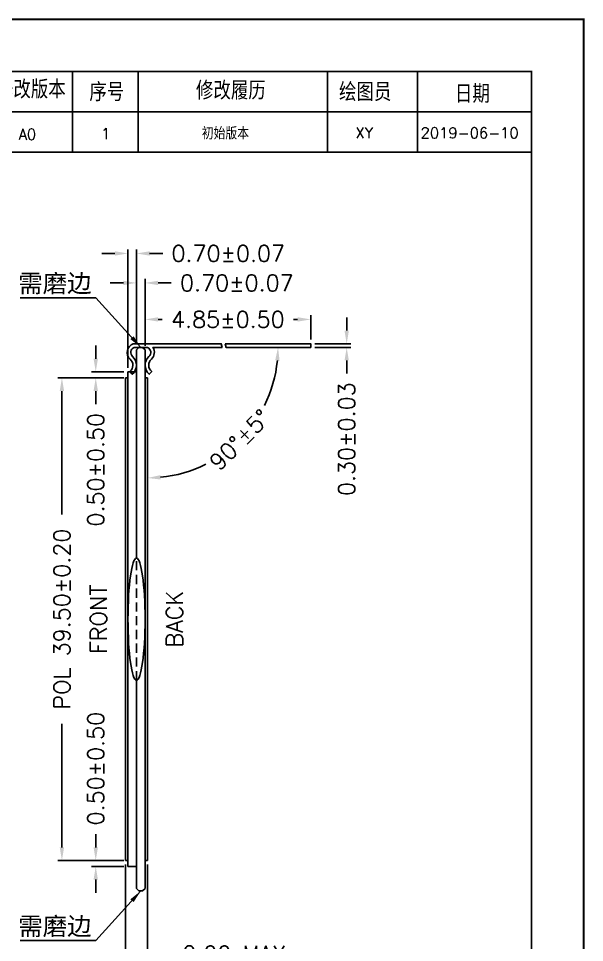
# Model space of a CAD drawing. Header units: millimetres. Extents: x 50 to 800, y 302 to 428.
# Drawn here: x 181.3 to 227.6, y 352.4 to 428.1 of the extents above; entities that cross this region are included whole.
import ezdxf
from ezdxf.enums import TextEntityAlignment as Align

# ---------------------------------------------------------------- set-up
doc = ezdxf.new("R2010")
doc.units = ezdxf.units.MM
doc.header["$LTSCALE"] = 3
doc.linetypes.add('HIDDEN', pattern=[0.375, 0.25, -0.125])
doc.layers.get('DEFPOINTS').update_dxf_attribs({"linetype": 'CONTINUOUS'})
for name, color, linetype in [('1', 4, 'CONTINUOUS'), ('DIM', 4, 'CONTINUOUS'), ('DWG', 7, 'CONTINUOUS'), ('title', 7, 'CONTINUOUS')]:
    doc.layers.add(name, color=color, linetype=linetype)
doc.styles.add('ROMANC', font='romanc')
doc.styles.add('ROMANS', font='romans.shx')
doc.styles.add('STYLE1', font='simhei.ttf')
doc.styles.add('title', font='arial.ttf', dxfattribs={"width": 0.8, "height": 5})
doc.dimstyles.new('LCDDIM', dxfattribs={"dimtxt": 0.7, "dimasz": 0.56, "dimexe": 0.175, "dimexo": 0.175, "dimgap": 0.14, "dimtad": 0, "dimzin": 0, "dimdsep": 46, "dimtxsty": 'ROMANS', "dimcen": 2.5, "dimadec": 0, "dimazin": 0, "dimtfac": 1, "dimtofl": 0, "dimtmove": 0, "dimatfit": 3, "dimfxl": 0, "dimarcsym": 0})

# ---------------------------------------------------------------- blocks, each defined once
blk = doc.blocks.new('*D1')
at = {"layer": 'DEFPOINTS', "color": 0}
for p in [(187.592, 359.15), (190.03, 359.15), (190.23, 358.65)]:
    blk.add_point(p, dxfattribs=at)
at = {"layer": 'DIM', "color": 0, "lineweight": -2}
for p, q in [((187.592, 360.222), (187.592, 361.294)), ((189.695, 359.15), (187.257, 359.15)), ((189.895, 358.65), (187.257, 358.65)), ((187.592, 357.578), (187.592, 356.506))]:
    blk.add_line(p, q, dxfattribs=at)
at = {"layer": 'DIM', "color": 0}
for points in [[(187.414, 360.222), (187.771, 360.222), (187.592, 359.15)], [(187.414, 357.578), (187.771, 357.578), (187.592, 358.65)]]:
    blk.add_solid(points, dxfattribs=at)
at = {"layer": 'DIM', "color": 0, "insert": (187.592, 366.666), "char_height": 1.34, "attachment_point": 5, "rotation": 90, "style": 'ROMANS'}
blk.add_mtext('0.50%%p0.50', dxfattribs=at)
blk = doc.blocks.new('*D2')
at = {"layer": 'DEFPOINTS', "color": 0}
for p in [(190.93, 408.837), (190.93, 401.15), (190.23, 399.15)]:
    blk.add_point(p, dxfattribs=at)
at = {"layer": 'DIM', "color": 0, "lineweight": -2}
for p, q in [((189.158, 408.837), (188.086, 408.837)), ((190.23, 399.485), (190.23, 409.172)), ((190.93, 401.485), (190.93, 409.172)), ((192.002, 408.837), (193.074, 408.837))]:
    blk.add_line(p, q, dxfattribs=at)
at = {"layer": 'DIM', "color": 0}
for points in [[(189.158, 409.016), (189.158, 408.658), (190.23, 408.837)], [(192.002, 409.016), (192.002, 408.658), (190.93, 408.837)]]:
    blk.add_solid(points, dxfattribs=at)
at = {"layer": 'DIM', "color": 0, "insert": (198.447, 408.837), "char_height": 1.34, "attachment_point": 5, "style": 'ROMANS'}
blk.add_mtext('0.70%%p0.07', dxfattribs=at)
blk = doc.blocks.new('*D3')
at = {"layer": 'DEFPOINTS', "color": 0}
for p in [(191.63, 406.425), (190.93, 401.15), (191.63, 401.15)]:
    blk.add_point(p, dxfattribs=at)
at = {"layer": 'DIM', "color": 0, "lineweight": -2}
for p, q in [((189.858, 406.425), (188.786, 406.425)), ((190.93, 401.485), (190.93, 406.76)), ((191.63, 401.485), (191.63, 406.76)), ((192.702, 406.425), (193.774, 406.425))]:
    blk.add_line(p, q, dxfattribs=at)
at = {"layer": 'DIM', "color": 0}
for points in [[(189.858, 406.604), (189.858, 406.246), (190.93, 406.425)], [(192.702, 406.604), (192.702, 406.246), (191.63, 406.425)]]:
    blk.add_solid(points, dxfattribs=at)
at = {"layer": 'DIM', "color": 0, "insert": (199.147, 406.425), "char_height": 1.34, "attachment_point": 5, "style": 'ROMANS'}
blk.add_mtext('0.70%%p0.07', dxfattribs=at)
blk = doc.blocks.new('*D21')
at = {"layer": 'DEFPOINTS', "color": 0}
for p in [(187.592, 398.65), (190.03, 398.65), (190.23, 399.15)]:
    blk.add_point(p, dxfattribs=at)
at = {"layer": 'DIM', "color": 0, "lineweight": -2}
for p, q in [((187.592, 400.222), (187.592, 401.294)), ((189.895, 399.15), (187.257, 399.15)), ((189.695, 398.65), (187.257, 398.65)), ((187.592, 397.578), (187.592, 396.506))]:
    blk.add_line(p, q, dxfattribs=at)
at = {"layer": 'DIM', "color": 0}
for points in [[(187.414, 400.222), (187.771, 400.222), (187.592, 399.15)], [(187.414, 397.578), (187.771, 397.578), (187.592, 398.65)]]:
    blk.add_solid(points, dxfattribs=at)
at = {"layer": 'DIM', "color": 0, "insert": (187.592, 391.133), "char_height": 1.34, "attachment_point": 5, "rotation": 90, "style": 'ROMANS'}
blk.add_mtext('0.50%%p0.50', dxfattribs=at)
blk = doc.blocks.new('*D22')
at = {"layer": 'DEFPOINTS', "color": 0}
for p in [(184.821, 398.65), (190.23, 398.65), (190.23, 359.15)]:
    blk.add_point(p, dxfattribs=at)
at = {"layer": 'DIM', "color": 0, "lineweight": -2}
for p, q in [((189.895, 398.65), (184.486, 398.65)), ((184.821, 397.578), (184.821, 387.463)), ((184.821, 360.222), (184.821, 370.336)), ((189.895, 359.15), (184.486, 359.15))]:
    blk.add_line(p, q, dxfattribs=at)
at = {"layer": 'DIM', "color": 0}
for points in [[(184.643, 397.578), (185, 397.578), (184.821, 398.65)], [(184.643, 360.222), (185, 360.222), (184.821, 359.15)]]:
    blk.add_solid(points, dxfattribs=at)
at = {"layer": 'DIM', "color": 0, "insert": (184.821, 378.9), "char_height": 1.34, "attachment_point": 5, "rotation": 90, "style": 'ROMANS'}
blk.add_mtext('POL 39.50%%P0.20', dxfattribs=at)
blk = doc.blocks.new('*D27')
at = {"layer": 'DEFPOINTS', "color": 0}
for p in [(205.197, 403.438), (191.63, 400.95), (205.197, 401.45)]:
    blk.add_point(p, dxfattribs=at)
at = {"layer": 'DIM', "color": 0, "lineweight": -2}
for p, q in [((191.63, 401.285), (191.63, 403.773)), ((192.702, 403.438), (193.041, 403.438)), ((204.125, 403.438), (203.787, 403.438)), ((205.197, 401.785), (205.197, 403.773))]:
    blk.add_line(p, q, dxfattribs=at)
at = {"layer": 'DIM', "color": 0}
for points in [[(192.702, 403.617), (192.702, 403.26), (191.63, 403.438)], [(204.125, 403.617), (204.125, 403.26), (205.197, 403.438)]]:
    blk.add_solid(points, dxfattribs=at)
at = {"layer": 'DIM', "color": 0, "insert": (198.414, 403.438), "char_height": 1.34, "attachment_point": 5, "style": 'ROMANS'}
blk.add_mtext('4.85%%P0.50', dxfattribs=at)
blk = doc.blocks.new('*D28')
at = {"layer": 'DEFPOINTS', "color": 0}
for p in [(198.261, 401.15), (205.197, 401.15), (191.83, 398.65), (197.176, 391.891), (191.83, 359.15)]:
    blk.add_point(p, dxfattribs=at)
at = {"layer": 'DIM', "color": 0, "lineweight": -2}
for start, end in [(333.51382, 354.25233), (275.74767, 296.48618)]:
    blk.add_arc((191.83, 401.15), 10.691, start, end, dxfattribs=at)
at = {"layer": 'DIM', "color": 0}
for points in [[(202.289, 400.088), (202.646, 400.07), (202.521, 401.15)], [(192.91, 390.334), (192.892, 390.691), (191.83, 390.459)]]:
    blk.add_solid(points, dxfattribs=at)
at = {"layer": 'DIM', "color": 0, "insert": (199.39, 393.59), "char_height": 1.34, "attachment_point": 5, "rotation": 45, "style": 'ROMANS'}
blk.add_mtext('90°%%P5%%D', dxfattribs=at)
blk = doc.blocks.new('*D29')
at = {"layer": 'DEFPOINTS', "color": 0}
for p in [(190.03, 359.15), (191.83, 359.15), (191.83, 351.477)]:
    blk.add_point(p, dxfattribs=at)
at = {"layer": 'DIM', "color": 0, "lineweight": -2}
for p, q in [((190.03, 358.815), (190.03, 351.142)), ((191.83, 358.815), (191.83, 351.142)), ((188.958, 351.477), (187.886, 351.477)), ((192.902, 351.477), (193.974, 351.477))]:
    blk.add_line(p, q, dxfattribs=at)
at = {"layer": 'DIM', "color": 0}
for points in [[(188.958, 351.656), (188.958, 351.299), (190.03, 351.477)], [(192.902, 351.656), (192.902, 351.299), (191.83, 351.477)]]:
    blk.add_solid(points, dxfattribs=at)
at = {"layer": 'DIM', "color": 0, "insert": (198.932, 351.477), "char_height": 1.34, "attachment_point": 5, "style": 'ROMANS'}
blk.add_mtext('2.00 MAX', dxfattribs=at)
blk = doc.blocks.new('*D41')
at = {"layer": 'DEFPOINTS', "color": 0}
for p in [(205.197, 401.45), (205.197, 401.15), (208.144, 401.15)]:
    blk.add_point(p, dxfattribs=at)
at = {"layer": 'DIM', "color": 0, "lineweight": -2}
for p, q in [((208.144, 402.522), (208.144, 403.594)), ((205.532, 401.45), (208.479, 401.45)), ((205.532, 401.15), (208.479, 401.15)), ((208.144, 400.078), (208.144, 399.006))]:
    blk.add_line(p, q, dxfattribs=at)
at = {"layer": 'DIM', "color": 0}
for points in [[(207.965, 402.522), (208.322, 402.522), (208.144, 401.45)], [(207.965, 400.078), (208.322, 400.078), (208.144, 401.15)]]:
    blk.add_solid(points, dxfattribs=at)
at = {"layer": 'DIM', "color": 0, "insert": (208.144, 393.633), "char_height": 1.34, "attachment_point": 5, "rotation": 90, "style": 'ROMANS'}
blk.add_mtext('0.30%%P0.03', dxfattribs=at)
blk = doc.blocks.new('SIGN-C')
at = {"layer": '1', "color": 4, "const_width": 0.238}
blk.add_lwpolyline([(0, 0), (0, 210), (297, 210), (297, 0)], close=True, dxfattribs=at)
at = {"layer": 'title'}
for p, q in [((227.11, 202.86), (227.11, 197.36)), ((236.09, 202.86), (236.09, 197.36)), ((261.98, 202.86), (261.98, 197.36)), ((274.27, 202.86), (274.27, 197.36)), ((203.24, 197.36), (289.86, 197.36)), ((227.11, 197.36), (227.11, 191.86)), ((236.09, 197.36), (236.09, 191.86)), ((261.98, 197.36), (261.98, 191.86)), ((274.27, 197.36), (274.27, 191.86)), ((203.24, 191.86), (289.86, 191.86))]:
    blk.add_line(p, q, dxfattribs=at)
at = {"layer": 'title', "const_width": 0.238}
blk.add_lwpolyline([(7.14, 7.14), (7.14, 202.86), (289.86, 202.86), (289.86, 7.14)], close=True, dxfattribs=at)
at = {"layer": 'title', "style": 'title', "width": 0.8}
for s, height, p in [('修改版本', 2.188, (216.61, 199.42)), ('序号', 2.188, (229.4, 199.05)), ('修改履历', 2.188, (243.97, 199.27)), ('绘图员', 2.188, (263.54, 199.06)), ('日期', 2.188, (279.4, 198.82)), ('初始版本', 1.477, (244.78, 193.74))]:
    blk.add_text(s, height=height, dxfattribs=at).set_placement(p)
at = {"layer": 'title', "style": 'ROMANC'}
for s, height, p in [('A0', 1.477, (219.71, 193.55)), ('1', 1.48, (230.99, 193.64)), ('XY', 1.477, (265.77, 193.74)), ('2019-06-10', 1.477, (274.7, 193.74))]:
    blk.add_text(s, height=height, dxfattribs=at).set_placement(p)

msp = doc.modelspace()

# ---------------------------------------------------------------- linework, layer by layer
at = {"layer": 'DWG'}
for p, q in [((190.93, 400.95), (191.13, 401.15)), ((190.93, 383.9), (190.93, 400.95)), ((191.13, 401.15), (191.43, 401.15)), ((191.43, 401.15), (191.63, 400.95)), ((191.63, 400.95), (191.63, 356.85)), ((190.03, 398.65), (190.23, 398.65)), ((190.03, 359.15), (190.03, 398.65)), ((190.23, 399.15), (190.93, 399.15)), ((190.23, 358.65), (190.23, 399.15)), ((190.93, 399.15), (190.93, 383.9)), ((191.83, 398.65), (191.63, 398.65)), ((191.83, 359.15), (191.83, 398.65)), ((190.93, 356.85), (190.93, 373.9)), ((190.93, 373.9), (190.93, 358.65)), ((190.23, 359.15), (190.03, 359.15)), ((190.93, 358.65), (190.23, 358.65)), ((191.63, 359.15), (191.83, 359.15)), ((190.93, 356.85), (191.13, 356.65)), ((191.43, 356.65), (191.13, 356.65)), ((191.43, 356.65), (191.63, 356.85))]:
    msp.add_line(p, q, dxfattribs=at)
at = {"layer": 'DWG', "linetype": 'HIDDEN'}
msp.add_line((190.93, 373.9), (190.93, 383.9), dxfattribs=at)
at = {"layer": 'DWG'}
msp.add_lwpolyline([(197.95, 401.15), (192.274, 401.15, -0.366978), (192.15, 400.184, 0.454458), (192.172, 399.18), (191.979, 398.949, -0.454458), (191.948, 400.406, 0.534166), (191.836, 401.15), (190.725, 401.15, 0.534166), (190.613, 400.406, -0.454458), (190.582, 398.949), (190.389, 399.18, 0.454458), (190.411, 400.184, -0.566701), (190.667, 401.45), (197.869, 401.45)], format="xyb", close=True, dxfattribs=at)
msp.add_lwpolyline([(198.18, 401.45), (198.261, 401.15), (205.197, 401.15), (205.197, 401.45)], close=True, dxfattribs=at)
msp.add_ellipse((190.93, 378.9), major_axis=(0, -5), ratio=0.14, dxfattribs=at)

# ---------------------------------------------------------------- block references
at = {"layer": 'title', "xscale": 0.5987992081486201, "yscale": 0.5987992081486201, "zscale": 0.5987992081486242}
msp.add_blockref('SIGN-C', (49.707, 302.253), dxfattribs=at)

# ---------------------------------------------------------------- texts
at = {"layer": 'DIM', "style": 'STYLE1'}
for p in [(181.248, 405.661), (181.248, 353.035)]:
    msp.add_text('需磨边', height=1.4664, dxfattribs=at).set_placement(p)
at = {"layer": 'DIM', "color": 3, "style": 'ROMANS'}
for s, p in [('FRONT', (187.818, 378.9)), ('BACK', (194.042, 378.9))]:
    msp.add_text(s, height=1.34, rotation=90, dxfattribs=at).set_placement(p, align=Align.MIDDLE)

# ---------------------------------------------------------------- dimensions: what is measured, and where the dimension line sits
at = {"layer": 'DIM'}
for base, p1, p2, text, picture, middle in [((190.93, 408.837), (190.23, 399.15), (190.93, 401.15), '<>%%p0.07', '*D2', (198.447, 408.837)), ((191.63, 406.425), (190.93, 401.15), (191.63, 401.15), '<>%%p0.07', '*D3', (199.147, 406.425)), ((205.197, 403.438), (191.63, 400.95), (205.197, 401.45), '4.85%%P0.50', '*D27', (198.414, 403.438)), ((191.83, 351.477), (190.03, 359.15), (191.83, 359.15), '2.00 MAX', '*D29', (198.932, 351.477))]:
    dim = msp.add_linear_dim(base=base, p1=p1, p2=p2, text=text, dimstyle='LCDDIM', override={"dimtxt": 1.34, "dimasz": 1.072, "dimexe": 0.335, "dimexo": 0.335, "dimgap": 0.268, "dimatfit": 0}, dxfattribs=at)
    dim.commit()
    dim.dimension.update_dxf_attribs({"geometry": picture, "text_midpoint": middle})
for base, p1, p2, angle, text, picture, middle in [((208.144, 401.15), (205.197, 401.45), (205.197, 401.15), 90, '<>%%P0.03', '*D41', (208.144, 393.633)), ((187.592, 398.65), (190.23, 399.15), (190.03, 398.65), 270, '<>%%p0.50', '*D21', (187.592, 391.133)), ((184.821, 398.65), (190.23, 359.15), (190.23, 398.65), 90, 'POL <>%%P0.20', '*D22', (184.821, 378.9)), ((187.592, 359.15), (190.23, 358.65), (190.03, 359.15), 90, '<>%%p0.50', '*D1', (187.592, 366.666))]:
    dim = msp.add_linear_dim(base=base, p1=p1, p2=p2, angle=angle, text=text, dimstyle='LCDDIM', override={"dimtxt": 1.34, "dimasz": 1.072, "dimexe": 0.335, "dimexo": 0.335, "dimgap": 0.268, "dimatfit": 0}, dxfattribs=at)
    dim.commit()
    dim.dimension.update_dxf_attribs({"geometry": picture, "text_midpoint": middle})
dim = msp.add_angular_dim_2l(base=(197.176, 391.891), line1=((198.261, 401.15), (205.197, 401.15)), line2=((191.83, 359.15), (191.83, 398.65)), text='<>%%P5%%D', dimstyle='LCDDIM', override={"dimtxt": 1.34, "dimasz": 1.072, "dimexe": 0.335, "dimexo": 0.335, "dimgap": 0.268, "dimatfit": 0}, dxfattribs=at)
dim.commit()
dim.dimension.update_dxf_attribs({"geometry": '*D28', "text_midpoint": (199.39, 393.59)})

# ---------------------------------------------------------------- leaders
for points in [[(191.28, 401.15), (187.598, 405.213), (181.405, 405.213)], [(191.28, 356.65), (187.598, 352.587), (181.405, 352.587)]]:
    msp.add_leader(points, dimstyle='LCDDIM', override={"dimtxt": 1.34, "dimasz": 1.072, "dimexe": 0.335, "dimexo": 0.335, "dimgap": 0.268, "dimtad": 0, "dimatfit": 0}, dxfattribs=at)

doc.saveas('drawing.dxf')
